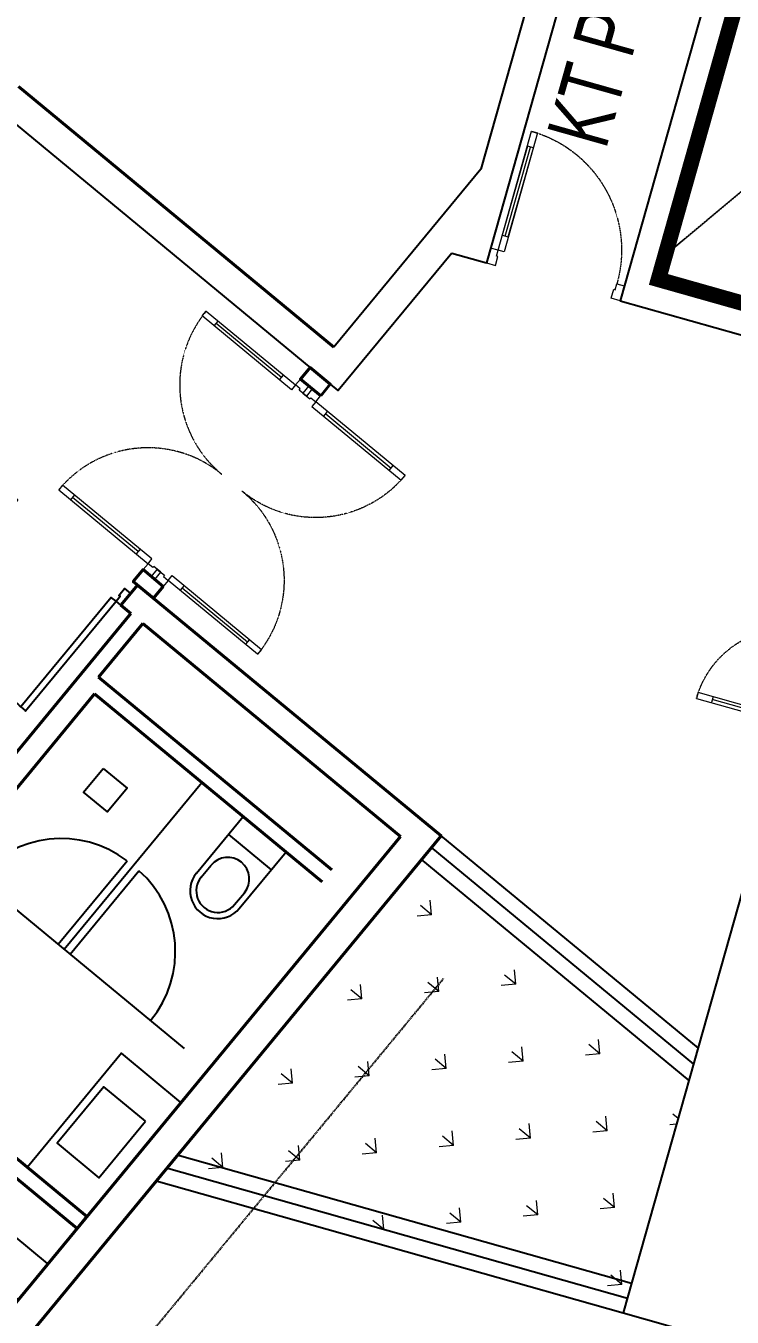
# Model space of a CAD drawing. Header units: millimetres. Extents: x -361679452 to 361242511, y -278557090 to 278849308.
# Drawn here: x 116089 to 120664, y 95368 to 103727 of the extents above; entities that cross this region are included whole.
import ezdxf
from ezdxf.enums import TextEntityAlignment as Align

# ---------------------------------------------------------------- set-up
doc = ezdxf.new("R2010")
doc.units = ezdxf.units.MM
doc.header["$MEASUREMENT"] = 0
for name, pattern in [('HIDDEN', [0.375, 0.25, -0.125]), ('TYPICAL 2 +1 BEDROOM FRONT$0$DASHED2', [9.524999999999999, 6.35, -3.175]), ('Xref_NT1+NT2_MBDV Cot vach_220729$0$HIDDEN', [0.375, 0.25, -0.125]), ('Xref_NT1+NT2_MBDV Cot vach_220729$0$HIDDEN2', [0.1875, 0.125, -0.0625])]:
    doc.linetypes.add(name, pattern=pattern)
for name, color, linetype in [('A-ANNO-ROOM', 50, 'Continuous'), ('A-FLOR-STRS', 1, 'Continuous'), ('A-FURNITURE', 251, 'Continuous'), ('A-UNIT', 1, 'Continuous'), ('KT-Cua', 36, 'Continuous'), ('KT-Khuat', 9, 'HIDDEN'), ('KT-Tuong', 1, 'Continuous'), ('TYPICAL 2 +1 BEDROOM FRONT$0$A-_DOOR----_E-', 32, 'Continuous'), ('x_07 Level 7$0$x-Col Lvl 5$0$A-ELEV-13FINE', 8, 'Continuous'), ('Xref_NT1+NT2_MBDV Cot vach_220729$0$A-FURNITURE', 253, 'Continuous'), ('Xref_NT1+NT2_MBDV Cot vach_220729$0$ccu12-Thay', 7, 'Continuous'), ('Xref_NT1+NT2_MBDV Cot vach_220729$0$KT-Text', 7, 'Continuous'), ('Xref_ST_MBDV Cot vach 30.7.2022$0$ST_MBDV Cot vach 220803$0$Xref_ST_MBDV Cot vach 30.7.2022$0$KT-Tuong', 1, 'Continuous')]:
    doc.layers.add(name, color=color, linetype=linetype)
for name, color, linetype, lineweight in [('A-DOOR', 1, 'Continuous', 9), ('bo dat CXCL', 92, 'Continuous', 18), ('D-building block', 8, 'Continuous', 13), ('KT-Net cat', 1, 'Continuous', 40), ('KT-Net cua', 87, 'Continuous', 9), ('KT-Net thay', 7, 'Continuous', 15), ('Xref_NT1+NT2_MBDV Cot vach_220729$0$CUA', 37, 'Continuous', 13)]:
    doc.layers.add(name, color=color, linetype=linetype, lineweight=lineweight)
doc.styles.add('220126_HDN_HBA typical plan$0$211210_HDN_HBA_TYPICAL PLAN CORE OPT 1$0$HBA-Text', font='GOTHIC.TTF')
doc.styles.add('Xref_NT1+NT2_MBDV Cot vach_220729$0$Arial', font='arial.ttf', dxfattribs={"width": 0.7})

# ---------------------------------------------------------------- blocks, each defined once
blk = doc.blocks.new('A$C21AF0CCA')
at = {"layer": 'A-ANNO-ROOM', "insert": (1197.56892258345, 814.6835720778872), "char_height": 600, "attachment_point": 2, "rotation": 0.10542954816276216, "style": '220126_HDN_HBA typical plan$0$211210_HDN_HBA_TYPICAL PLAN CORE OPT 1$0$HBA-Text'}
blk.add_mtext_dynamic_manual_height_columns('1-BR+', width=722857412.8743668, gutter_width=9765.624999999996, heights=[0], dxfattribs=at)
blk = doc.blocks.new('*U46')
for p, q in [((-1259.99999999993, -99.99999999999982), (-1299.99999999993, -99.99999999999987)), ((-1279.99999999993, -99.99999999999982), (-1279.99999999993, -524.9999999999645)), ((-90.00000000000003, -99.99999999999999), (-50.00000000000003, -99.99999999999999)), ((-70.00000000000003, -99.99999999999999), (-70.00000000000016, -524.9999999999648)), ((-1259.99999999993, -524.9999999999645), (-1299.99999999993, -524.9999999999645)), ((-90.00000000000016, -524.9999999999648), (-50.00000000000016, -524.9999999999648))]:
    blk.add_line(p, q)
for points in [[(-1349.99999999993, 99.99999998255913), (-1289.99999999993, 99.99999998255909), (-1289.99999999993, 40.00000000000016), (-1299.99999999993, 40.00000000000017), (-1299.99999999993, 1.705302565824148e-13), (-1349.99999999993, 1.563194018672128e-13)], [(2.66100453930543e-14, 99.99999998255892), (-59.99999999999997, 99.9999999825589), (-59.99999999999999, 40.00000000000001), (-49.99999999999999, 40.00000000000001), (-50, 1.4210854715202e-14), (0, 0)], [(-1299.99999999993, 1.705302565824148e-13), (-1259.99999999993, 1.563194018672128e-13), (-1259.99999999993, -624.9999999999645), (-1299.99999999993, -624.9999999999645)], [(-50, 1.4210854715202e-14), (-90, 2.842170943040401e-14), (-90.00000000000018, -624.9999999999648), (-49.99999999999995, -624.9999999999648)]]:
    blk.add_lwpolyline(points, close=True)
at = {"linetype": 'Xref_NT1+NT2_MBDV Cot vach_220729$0$HIDDEN2'}
for centre, radius, start, end in [((-1300.000000000939, 1.091564172384031e-09), 625.0000000012028, 270.0000392677516, 0), ((-49.99999999983451, 2.645776930876151e-10), 625.0000000003819, 180, 269.9999607322484)]:
    blk.add_arc(centre, radius, start, end, dxfattribs=at)
blk = doc.blocks.new('qweewe')
for p, q in [((-226617.649540008, -3043559.718917042, 0.0008727778800783348), (-226617.6495399146, -3043199.718917044, 0.0008727778800783348)), ((-226142.6495399146, -3043199.718917163, 0.0008727778800783348), (-226617.6495399146, -3043199.718917044, 0.0008727778800783348)), ((-226467.6495400079, -3043559.718917079, 0.0008727778800783348), (-226467.6495399145, -3043199.718917081, 0.0008727778800783348)), ((-226142.649539925, -3043239.718917165, 0.0008727778800783348), (-226242.649539925, -3043239.718917139, 0.0008727778800783348)), ((-226142.649540008, -3043559.718917165, 0.0008727778800783348), (-226617.649540008, -3043559.718917042, 0.0008727778800783348)), ((-226142.6495399976, -3043519.718917165, 0.0008727778800783348), (-226242.6495399976, -3043519.718917141, 0.0008727778800783348))]:
    blk.add_line(p, q)
for centre, radius, start, end in [((-226142.6495399613, -3043379.718917165, 0.0008727778800783348), 179.9999999999927, 269.9999999833247, 89.99999998332474), ((-226242.6495399613, -3043379.718917141, 0.0008727778800783348), 139.9999999999927, 89.99999998332474, 269.9999999833247), ((-226142.6495399613, -3043379.718917165, 0.0008727778800783348), 139.9999999999927, 269.9999999833247, 89.99999998332474)]:
    blk.add_arc(centre, radius, start, end)
blk = doc.blocks.new('*U76')
at = {"layer": 'TYPICAL 2 +1 BEDROOM FRONT$0$A-_DOOR----_E-'}
for points in [[(79.99999999912372, 920), (39.9999999991237, 920), (39.99999999912325, 0), (79.99999999912325, 0)], [(0, 0), (0, 0), (0, 0), (39.99999999912325, 0), (39.99999999912325, -42), (49.99999999912689, -42), (49.99999999912689, -100), (0, -100), (0, -100), (0, -100)], [(1000, 0), (1000, 0), (1000, 0), (960.0000000008731, 0), (960.0000000008731, -42), (950.0000000008731, -42), (950.0000000008731, -100), (1000, -100), (1000, -100), (1000, -100)]]:
    blk.add_lwpolyline(points, close=True, dxfattribs=at)
at = {"layer": 'TYPICAL 2 +1 BEDROOM FRONT$0$A-_DOOR----_E-', "color": 8, "linetype": 'TYPICAL 2 +1 BEDROOM FRONT$0$DASHED2', "ltscale": 0.1}
blk.add_arc((39.99999999912325, 0), 920.0000000017498, 0, 90, dxfattribs=at)
blk = doc.blocks.new('Condo-Studio Corner')
at = {"layer": 'A-FURNITURE'}
for p, q in [((953.0969693474763, -3533.446788728354, -0.02853916700579262), (1844.570149395295, -2453.959515179333, 0.0438952006596001)), ((1731.900018867804, -4176.603594141838, 1.17543058519417e-08), (259.1721610110544, -2960.369668706204, 1.175434860746792e-08)), ((915.0708565507375, -3501.161109466804, 0.02850253156703258), (1360.500086333632, -2961.746796293301, 0.02850253156703258)), ((992.1792361010157, -3564.834477548837, 0.02850714297108447), (1437.608465882047, -3025.420164374285, 0.02850714297108447)), ((-310.9448757395148, -4614.560130144469, 0.05479021183692888), (844.0663105994463, -5568.897054273752, 0.05479021183692888))]:
    blk.add_line(p, q, dxfattribs=at)
for points, elevation in [([(1206.013420842617, -2363.467101647053), (1360.228042261704, -2490.816426499397), (1232.878717405751, -2645.031047919416), (1078.664095988526, -2517.681723065558)], 0.02148150564564121), ([(1034.405000843224, -5338.408062309376), (-709.7214178834984, -3898.098007604596), (-1091.772204395471, -4360.739126986591), (652.3542143387021, -5801.049181691953)], 1.175433510370276e-08)]:
    blk.add_lwpolyline(points, close=True, dxfattribs=dict(at, elevation=elevation))
for points in [[(1709.321003669756, -4525.418609390792), (1325.071455854806, -4207.0531104572), (714.7434350205876, -4944.213397995336), (1098.992982835538, -5262.578896925203)], [(1480.048292631167, -4647.120787115942), (1210.475105503458, -4423.893779646663), (907.5241669564275, -4789.74310485), (1177.097354086, -5012.97011231241)]]:
    blk.add_lwpolyline(points, close=True, dxfattribs=at)
for centre, start, end in [((934.3479520846449, -3517.079451981466, 0.02850253156703259), 52.4980258424285, 140.4513128180953), ((972.9021412171714, -3548.916135525447, 0.02850714297108447), 320.4513128180953, 48.40459957168513)]:
    blk.add_arc(centre, 699.9999999999998, start, end, dxfattribs=at)
at = {"layer": 'KT-Net cat'}
for p, q in [((1384.998191584367, -1361.120426221984, 1.17543355495538e-08), (1319.727638773504, -1307.217552766844, 1.175433555502902e-08)), ((-71.76313781464705, -3125.608908071648, 1.175433537115511e-08), (1384.998191584367, -1361.120426221984, 1.17543355495538e-08)), ((1175.606600021478, -1771.812058165087, 1.175433550804918e-08), (1462.103809111926, -1424.797140533105, 1.175433554313667e-08)), ((3131.816811804019, -2803.708836766309, 1.17543354037015e-08), (1462.103809111897, -1424.797140533105, 1.175433554313667e-08)), ((2687.050690308533, -3020.01934345247, 1.175433538182772e-08), (1175.606600021478, -1771.812058165087, 1.175433550804918e-08)), ((43.90663687852793, -3221.110233879182, 1.175433536147182e-08), (1150.49336230458, -1880.764841447759, 1.175433549703098e-08)), ((2623.373977918818, -3097.124961271416, 1.175433537403502e-08), (1150.493362304551, -1880.764841447759, 1.175433549703098e-08)), ((-1919.264997110324, -8920.051344897947, 1.175433478522515e-08), (3131.816811804019, -2803.708836766309, 1.17543354037015e-08))]:
    blk.add_line(p, q, dxfattribs=at)
for points, elevation in [([(-1781.673788503365, -9067.174754468491), (3394.103780876118, -2799.838457447127), (1427.885011226201, -1176.061164911138)], 1.175433556829017e-08), ([(1319.6380846393, -1307.143592814158), (1427.90194841841, -1176.040654691169)], 9.470139624787456e-09)]:
    blk.add_lwpolyline(points, dxfattribs=dict(at, elevation=elevation))
at = {"layer": 'KT-Net cat', "elevation": 1.175433529303156e-08}
blk.add_lwpolyline([(1036.887646908202, -5340.454736649961), (1100.563334960723, -5263.348272917938), (-645.9460522152949, -3821.092629564897), (-709.6217402659531, -3898.199093298084)], close=True, dxfattribs=at)
at = {"layer": 'A-DOOR', "extrusion": (-5.788255105649864e-07, 4.780158418304735e-07, 0.9999999999997183), "rotation": 140.4480118361655}
blk.add_blockref('*U76', (1319.634888571903, -1307.140953304838, -0.001388666062875003), dxfattribs=at)
at = {"layer": 'A-FURNITURE', "rotation": 230.4513127404195}
blk.add_blockref('qweewe', (2204656.525557538, -2115353.038629686, -0.0008727661259520549), dxfattribs=at)
blk = doc.blocks.new('linen')
at = {"layer": 'x_07 Level 7$0$x-Col Lvl 5$0$A-ELEV-13FINE'}
for p, q in [((187776.9178579128, 255538.1756062637), (188184.2469405807, 256104.7198382744)), ((187874.3190939701, 255468.0828163156), (188184.2469405807, 256104.7198382744)), ((188490.9993618405, 255883.9717872272), (188184.2469405807, 256104.7198382744)), ((188281.6481766975, 256034.6270482669), (187776.9178579128, 255538.1756062637)), ((187874.3190939701, 255468.0828162561), (188281.6481766975, 256034.6270482669)), ((188092.1409647739, 255311.3318010699), (187776.9178579128, 255538.1756062637))]:
    blk.add_line(p, q, dxfattribs=at)
blk.add_circle((188452.0514424122, 255485.872478498), 399.9999999999999, dxfattribs=at)
blk = doc.blocks.new('*U161')
at = {"layer": 'TYPICAL 2 +1 BEDROOM FRONT$0$A-_DOOR----_E-'}
for points in [[(79.99999999912372, 920), (39.9999999991237, 920), (39.99999999912325, 0), (79.99999999912325, 0)], [(0, 0), (0, 0), (0, 0), (39.99999999912325, 0), (39.99999999912325, -42), (49.99999999912689, -42), (49.99999999912689, -100), (0, -100), (0, -100), (0, -100)], [(1000, 0), (1000, 0), (1000, 0), (960.0000000008731, 0), (960.0000000008731, -42), (950.0000000008731, -42), (950.0000000008731, -100), (1000, -100), (1000, -100), (1000, -100)]]:
    blk.add_lwpolyline(points, close=True, dxfattribs=at)
at = {"layer": 'TYPICAL 2 +1 BEDROOM FRONT$0$A-_DOOR----_E-', "color": 8, "linetype": 'TYPICAL 2 +1 BEDROOM FRONT$0$DASHED2', "ltscale": 0.1}
blk.add_arc((39.99999999912325, 0), 920.0000000017498, 0, 90, dxfattribs=at)
blk = doc.blocks.new('*U171')
blk.add_line((-70, 99.99999999999999), (-69.99999999999994, 699.5310470312234))
for points in [[(-50, 0), (-49.99999999999994, 799.5310470312234), (-89.99999999999994, 799.5310470312234), (-90, 0)], [(-50, 99.99999999999999), (-90, 100), (-89.99999999999994, 699.5310470312234), (-49.99999999999994, 699.5310470312234)], [(-899.5310470312234, -99.99999998255883), (-839.5310470312234, -99.9999999825588), (-839.5310470312234, -39.99999999999989), (-849.5310470312234, -39.99999999999989), (-849.5310470312234, 1.090753876766851e-13), (-899.5310470312234, 1.374970971070891e-13)], [(0, -99.99999998255892), (-60, -99.99999998255889), (-60, -40), (-50, -40), (-50, 0), (0, 0)]]:
    blk.add_lwpolyline(points, close=True)
at = {"linetype": 'Xref_NT1+NT2_MBDV Cot vach_220729$0$HIDDEN'}
blk.add_arc((-50, 0), 799.5310470312234, 90, 180, dxfattribs=at)
blk = doc.blocks.new('PCCCCC')
at = {"layer": 'D-building block', "color": 2, "const_width": 100, "elevation": 1.875743964065635e-09}
blk.add_lwpolyline([(-37495.77454220092, -49951.09991465649), (-35956.06446028905, -50386.17791186948), (-35276.25508964374, -47980.38090888213), (-36815.96517155563, -47545.30291166913)], close=True, dxfattribs=at)
at = {"layer": 'KT-Khuat', "ltscale": 5}
blk.add_line((-37450.94067697003, -49792.4362725734, -4.162198167469409e-06), (-35276.25508964373, -47980.38090888213, 1.875743964065635e-09), dxfattribs=at)
at = {"layer": 'KT-Net cat'}
blk.add_line((-41640.14121151081, -48701.68879181861, -1.234555027735542e-08), (-39596.494104296, -50389.42614350446, -4.037649392087995e-09), dxfattribs=at)
at = {"layer": 'KT-Tuong'}
blk.add_line((-36815.96519106948, -47545.30290615508, -0.00165638798252666), (-37495.77460900863, -49951.09989538422, 0.0002276541345876381), dxfattribs=at)
at = {"layer": 'KT-Tuong', "elevation": -7.030797823146073e-10}
for points in [[(-38066.95808605569, -47191.72121868597), (-38645.58867406897, -49237.98246326527), (-39596.49410429601, -50389.42614350446)], [(-37874.50456082965, -47246.14217630406), (-38609.19998550652, -49844.30896048294)], [(-37008.93305857143, -47490.90376216998), (-37743.58246261544, -50088.90779961643)], [(-38834.38307757364, -49780.67863709468), (-39569.63692182498, -50670.99155930888), (-41767.49539391306, -48855.89940177997)], [(-39723.8475317882, -50543.63737690511), (-39723.85104204676, -50543.64162744876)]]:
    blk.add_lwpolyline(points, dxfattribs=at)
at = {"layer": 'Xref_ST_MBDV Cot vach 30.7.2022$0$ST_MBDV Cot vach 220803$0$Xref_ST_MBDV Cot vach 30.7.2022$0$KT-Tuong'}
for p, q in [((-38834.38307757364, -49780.67863709468, -0.001145766239167289), (-38609.19998550652, -49844.30896048294, -0.001145766246880621)), ((-37495.77460900891, -49951.09989538521, -0.00114576628315659), (-35956.06474051061, -50386.17801762462, -0.001145766335897211)), ((-37495.77454209803, -49951.09991429234, -0.001145766283156582), (-35956.06473959461, -50386.17801788355, -0.001145766335897193)), ((-37743.58246261544, -50088.90779961643, -0.001145766276531142), (-36010.44951069964, -50578.64177206042, -0.001145766335897193))]:
    blk.add_line(p, q, dxfattribs=at)
at = {"extrusion": (1.789874997851473e-07, 6.551076755709643e-07, 0.9999999999997694), "rotation": 109.9611265456542}
blk.add_blockref('linen', (265703.4006354826, -137479.9128814712, -0.0354715629948908), dxfattribs=at)
at = {"layer": 'KT-Net cua', "xscale": -0.9999999999999997, "rotation": 320.4661600781523}
blk.add_blockref('*U161', (-41967.16449502512, -48467.46604236799), dxfattribs=at)
at = {"layer": 'Xref_NT1+NT2_MBDV Cot vach_220729$0$CUA', "xscale": -1, "rotation": 344.2212083034433}
blk.add_blockref('*U171', (-38582.00757962528, -49748.07708915696), dxfattribs=at)
at = {"layer": 'Xref_NT1+NT2_MBDV Cot vach_220729$0$KT-Text', "extrusion": (-2.279760247110746e-08, -7.842662398760276e-08, 0.9999999999999968), "style": 'Xref_NT1+NT2_MBDV Cot vach_220729$0$Arial', "width": 0.7}
blk.add_text('KT PCCC', height=400, rotation=74.22122668239095, dxfattribs=at).set_placement((-37603.07422754597, -48290.03349663107, 0.004816007953552815), align=Align.CENTER)
blk = doc.blocks.new('*U189')
for p, q in [((-1509.999993299051, -99.99999999999979), (-1549.999993299051, -99.99999999999984)), ((-1529.999993299051, -99.99999999999979), (-1529.999993299051, -649.9999966495252)), ((-90.00000000000003, -99.99999999999999), (-50.00000000000003, -99.99999999999999)), ((-70.00000000000003, -99.99999999999999), (-70.00000000000018, -649.9999966495254)), ((-1509.999993299051, -649.9999966495252), (-1549.999993299051, -649.9999966495252)), ((-90.00000000000018, -649.9999966495254), (-50.00000000000018, -649.9999966495254))]:
    blk.add_line(p, q)
for points in [[(-1599.999993299051, 99.99999998255916), (-1539.999993299051, 99.99999998255912), (-1539.999993299051, 40.00000000000019), (-1549.999993299051, 40.0000000000002), (-1549.999993299051, 2.017941361178772e-13), (-1599.999993299051, 1.875832814026752e-13)], [(2.66100453930543e-14, 99.99999998255892), (-59.99999999999997, 99.9999999825589), (-59.99999999999999, 40.00000000000001), (-49.99999999999999, 40.00000000000001), (-50, 1.4210854715202e-14), (0, 0)], [(-1549.999993299051, 2.017941361178772e-13), (-1509.999993299051, 1.875832814026752e-13), (-1509.999993299051, -749.9999966495252), (-1549.999993299051, -749.9999966495252)], [(-50, 1.4210854715202e-14), (-90, 2.842170943040401e-14), (-90.00000000000021, -749.9999966495254), (-49.99999999999997, -749.9999966495254)]]:
    blk.add_lwpolyline(points, close=True)
at = {"linetype": 'Xref_NT1+NT2_MBDV Cot vach_220729$0$HIDDEN2'}
for centre, radius, start, end in [((-1549.999993300262, 1.309874158838432e-09), 749.9999966510112, 270.0000392677515, 0), ((-49.99999999980142, 3.17490388115952e-10), 749.9999966500261, 180, 269.9999607322485)]:
    blk.add_arc(centre, radius, start, end, dxfattribs=at)
blk = doc.blocks.new('*U190')
for p, q in [((-1510.021063349328, -99.99999999999979), (-1550.021063349328, -99.99999999999984)), ((-1530.021063349328, -99.99999999999979), (-1530.021063349328, -650.0105316746639)), ((-90.00000000000003, -99.99999999999999), (-50.00000000000003, -99.99999999999999)), ((-70.00000000000003, -99.99999999999999), (-70.00000000000018, -650.0105316746641)), ((-1510.021063349328, -650.0105316746639), (-1550.021063349328, -650.0105316746639)), ((-90.00000000000018, -650.0105316746641), (-50.00000000000018, -650.0105316746641))]:
    blk.add_line(p, q)
for points in [[(-1600.021063349328, 99.99999998255916), (-1540.021063349328, 99.99999998255912), (-1540.021063349328, 40.00000000000019), (-1550.021063349328, 40.0000000000002), (-1550.021063349328, 2.017967710440026e-13), (-1600.021063349328, 1.875859163288005e-13)], [(2.66100453930543e-14, 99.99999998255892), (-59.99999999999997, 99.9999999825589), (-59.99999999999999, 40.00000000000001), (-49.99999999999999, 40.00000000000001), (-50, 1.4210854715202e-14), (0, 0)], [(-1550.021063349328, 2.017967710440026e-13), (-1510.021063349328, 1.875859163288005e-13), (-1510.021063349328, -750.0105316746639), (-1550.021063349328, -750.0105316746639)], [(-50, 1.4210854715202e-14), (-90, 2.842170943040401e-14), (-90.00000000000021, -750.0105316746641), (-49.99999999999997, -750.0105316746641)]]:
    blk.add_lwpolyline(points, close=True)
at = {"linetype": 'Xref_NT1+NT2_MBDV Cot vach_220729$0$HIDDEN2'}
for centre, radius, start, end in [((-1550.021063350539, 1.309892558048488e-09), 750.0105316761499, 270.0000392677516, 0), ((-49.9999999998014, 3.174948476086497e-10), 750.0105316751647, 180, 269.9999607322483)]:
    blk.add_arc(centre, radius, start, end, dxfattribs=at)

msp = doc.modelspace()

# ---------------------------------------------------------------- linework, layer by layer
at = {"layer": 'KT-Cua', "extrusion": (3.487447351220456e-08, -1.828229667849189e-08, 0.9999999999999993)}
for p, q in [((117069.6171948163, 96419.31887545134, 1.746277990000357e-06), (120012.2677995819, 95587.80941600027, 1.746277989976322e-06)), ((117000.1079899808, 96335.04452925903, 9.352587243307146e-07), (119985.0754245629, 95491.57753593585, 9.352587243388462e-07)), ((116933.984144599, 96249.81357666553, 1.242394586930087e-07), (119957.8830495438, 95395.34565587062, 1.242394586902643e-07))]:
    msp.add_line(p, q, dxfattribs=at)
at = {"layer": 'KT-Net cat', "extrusion": (-3.465987262608002e-06, -1.741026482835716e-06, 0.999999999992478), "elevation": -0.585269157620568}
msp.add_lwpolyline([(117998.7962683672, 101332.4160182569), (117867.7285086586, 101440.6804549786), (117929.923297838, 101515.9772544896), (118060.9910575349, 101407.7128177437)], close=True, dxfattribs=at)
at = {"layer": 'Xref_NT1+NT2_MBDV Cot vach_220729$0$ccu12-Thay', "elevation": 1.242394586947095e-07}
msp.add_lwpolyline([(123276.1467369367, 107138.4368809959), (123276.1467304444, 107138.4368828304), (122450.0662759794, 104214.9969169464), (119957.8841311739, 95395.34535023267), (121305.1283333388, 95014.6525735221), (119006.4001891839, 86879.61725882956, 0.5291998708815345), (123213.0936284485, 81810.1251876936), (135521.6404078277, 82976.97416699442, 0.3082121150768077), (138985.1668959449, 85871.7715516708)], format="xyb", dxfattribs=at)

# ---------------------------------------------------------------- block references
at = {"layer": 'A-ANNO-ROOM'}
for p in [(-193366.6029767873, 192837.9996409905, 5.460855537377236e-05), (-194725.1126339572, 187914.7636662904, 5.460855537377236e-05), (-204628.500881133, 156603.4286092457, 5.461079910308954e-05)]:
    msp.add_blockref('A$C21AF0CCA', p, dxfattribs=at)
at = {"layer": 'KT-Net thay'}
msp.add_blockref('PCCCCC', (157681.4863940892, 152036.7145108697, 1.244955786637786e-07), dxfattribs=at)
at = {"layer": 'Xref_NT1+NT2_MBDV Cot vach_220729$0$CUA', "xscale": -1, "rotation": 254.2212083034433}
msp.add_blockref('*U46', (121387.5239260574, 100454.7350531058, 1.242394586947095e-07), dxfattribs=at)

# ---------------------------------------------------------------- next in the draw order: block references
at = {"layer": 'A-UNIT'}
msp.add_blockref('Condo-Studio Corner', (115384.6345986545, 101283.4813032413, 1.124171977289078e-07), dxfattribs=at)

# ---------------------------------------------------------------- next in the draw order: hatches: boundary and pattern name
at = {"layer": 'bo dat CXCL'}
h = msp.add_hatch(dxfattribs=at)
h.set_pattern_fill('GRASS', color=256, scale=500, angle=6.295837926640892e-14)
h.set_pattern_definition([(140.4488267379155, (111297.6063104602, 96763.15874285658), (-497.7407024684449, -47.47834216050479), [93.75, -613.3567814999999]), (95.4488267379155, (111297.6063104602, 96763.15874285658), (-497.7407025997579, -47.47834217303043), [93.74999999999976, -406.249999999999]), (185.4488267379155, (111297.6063104602, 96763.15874285658), (47.47834217303043, -497.7407025997579), [93.75, -406.25])])
h.paths.add_polyline_path([(117634.4856415236, 96155.78685948707), (116998.3109200374, 96335.55170279817), (117108.6736758592, 96469.18906921477), (117163.1620273032, 96535.16683843976), (117550.1525141053, 97003.77061269298), (118647.6400744617, 98332.61530254676), (120382.9279871696, 96899.54944114145), (120312.564984623, 96650.5397824664), (120241.7839213518, 96400.05063663772), (119985.0753437747, 95491.57720883214), (118223.1088073175, 95989.45873044571)])

# ---------------------------------------------------------------- next in the draw order: linework, layer by layer
at = {"layer": 'A-FLOR-STRS', "extrusion": (2.454584222441257e-08, -3.078916861638356e-08, 0.9999999999999993)}
for p, q in [((118774.9935167476, 98486.82658367319, 1.309353671460931e-06), (120442.3551580379, 97109.85672800688, 1.309353671443936e-06)), ((118711.316804357, 98409.72096585302, 4.983344057905224e-07), (120412.6417148498, 97004.70296710206, 4.983344057963026e-07)), ((118647.6400919672, 98332.61534803404, -3.126848598470819e-07), (120382.9282716617, 96899.54920619717, -3.12684859849047e-07))]:
    msp.add_line(p, q, dxfattribs=at)
at = {"layer": 'bo dat CXCL'}
msp.add_line((116928.7305936509, 96251.29744959978, 1.244328831717876e-07), (119957.8829582209, 95395.34533174409, 1.244328831717876e-07), dxfattribs=at)
at = {"layer": 'KT-Net cat', "extrusion": (-3.465987262608002e-06, -1.741026482835716e-06, 0.999999999992478), "elevation": -0.5819613480067872}
msp.add_lwpolyline([(116979.8558501893, 100098.8194779568), (116848.7878448697, 100207.0841175806), (116785.1040914805, 100129.984361341), (116916.172096814, 100021.7197217458)], close=True, dxfattribs=at)
at = {"layer": 'Xref_NT1+NT2_MBDV Cot vach_220729$0$A-FURNITURE', "elevation": -3.12684859845381e-07}
msp.add_lwpolyline([(118647.6400919671, 98332.61534803413), (120382.9282716617, 96899.54920619717)], dxfattribs=at)
at = {"layer": 'Xref_NT1+NT2_MBDV Cot vach_220729$0$ccu12-Thay', "linetype": 'HIDDEN', "ltscale": 25, "elevation": 1.243219655491329e-07}
for points in [[(120189.9906908653, 108017.0011758848, 0.3132591154309347), (118274.5995689499, 115112.4348673025), (103318.7775958088, 127439.8857218673, 0.256737403509929), (97844.9267904984, 128022.2769244713, 0.02539334813614932), (96792.80963284746, 127498.8350824119, 0.08893785001949467), (93638.2128492137, 124896.1972739963), (91452.17715443861, 122243.7696678183), (66004.65403592956, 91438.22296905566, 0.0725016575372773), (65070.92896880476, 89493.59078843135, 0.05029248862882004), (62313.82169671475, 77111.40701480629, 0.02229968031557079), (61902.1940606259, 71632.78016234894, 0.4964024037258143), (68413.55777349656, 67387.0759935834), (77056.47700877102, 70671.72698784403, 0.08126423040099286), (80969.75302980562, 73116.64603711534), (87550.72256200628, 81085.48873117729), (89715.7308272578, 83707.07970082329), (101685.0558571002, 98205.99948632409, -0.4142135623114274), (102246.6440600286, 98259.49070378652), (110422.4738200973, 91507.58348320983, 0.4147015980058648), (114087.0426622082, 91860.21883856806), (118794.2394118708, 97560.12043169918)], [(119625.0396869992, 108219.0664208695, 0.3131129883914917), (117890.4549974215, 114651.5188147968), (102956.3736054805, 126961.0498287287, 0.2552902167641262), (98080.5991035272, 127470.4812948823, 0.02529446253454516), (97086.98847706622, 126975.902192249, 0.08884098819325376), (94098.46827889053, 124511.2508480258), (91914.97475548834, 121861.9077868738), (66486.3747290487, 91079.26847260253, 0.07162818219334227), (65642.15011307492, 89309.92618802126, 0.05031291028700317), (62909.60736911115, 77040.41805392399, 0.02217052075560431), (62502.88295543299, 71646.04030634131, 0.4938342429268142), (68206.04479155294, 67950.08108068933), (76833.94874507701, 71229.02567427815, 0.08020953983811836), (80538.0584211857, 73536.17021493951), (87088.08886149526, 81467.54901326832), (89253.09712674678, 84089.13998291432), (101222.3527927634, 98587.97576078802, -0.4142135623114227), (102628.7043419867, 98722.12440440734), (110804.5341020795, 91970.21718381078, 0.4147700055942877), (113624.0699499624, 92241.86861444294), (118331.6058699214, 97942.18090579112)]]:
    msp.add_lwpolyline(points, format="xyb", dxfattribs=at)

# ---------------------------------------------------------------- next in the draw order: block references
at = {"layer": 'Xref_NT1+NT2_MBDV Cot vach_220729$0$CUA', "rotation": 230.4488274521679}
msp.add_blockref('*U190', (116848.7746729865, 100207.0676705775, -0.002189121621229053), dxfattribs=at)
at = {"layer": 'Xref_NT1+NT2_MBDV Cot vach_220729$0$CUA', "xscale": -1, "rotation": 50.44882745221815}
msp.add_blockref('*U189', (116979.8558508995, 100098.8194788184, -0.002235962032651776), dxfattribs=at)

doc.saveas('drawing.dxf')
